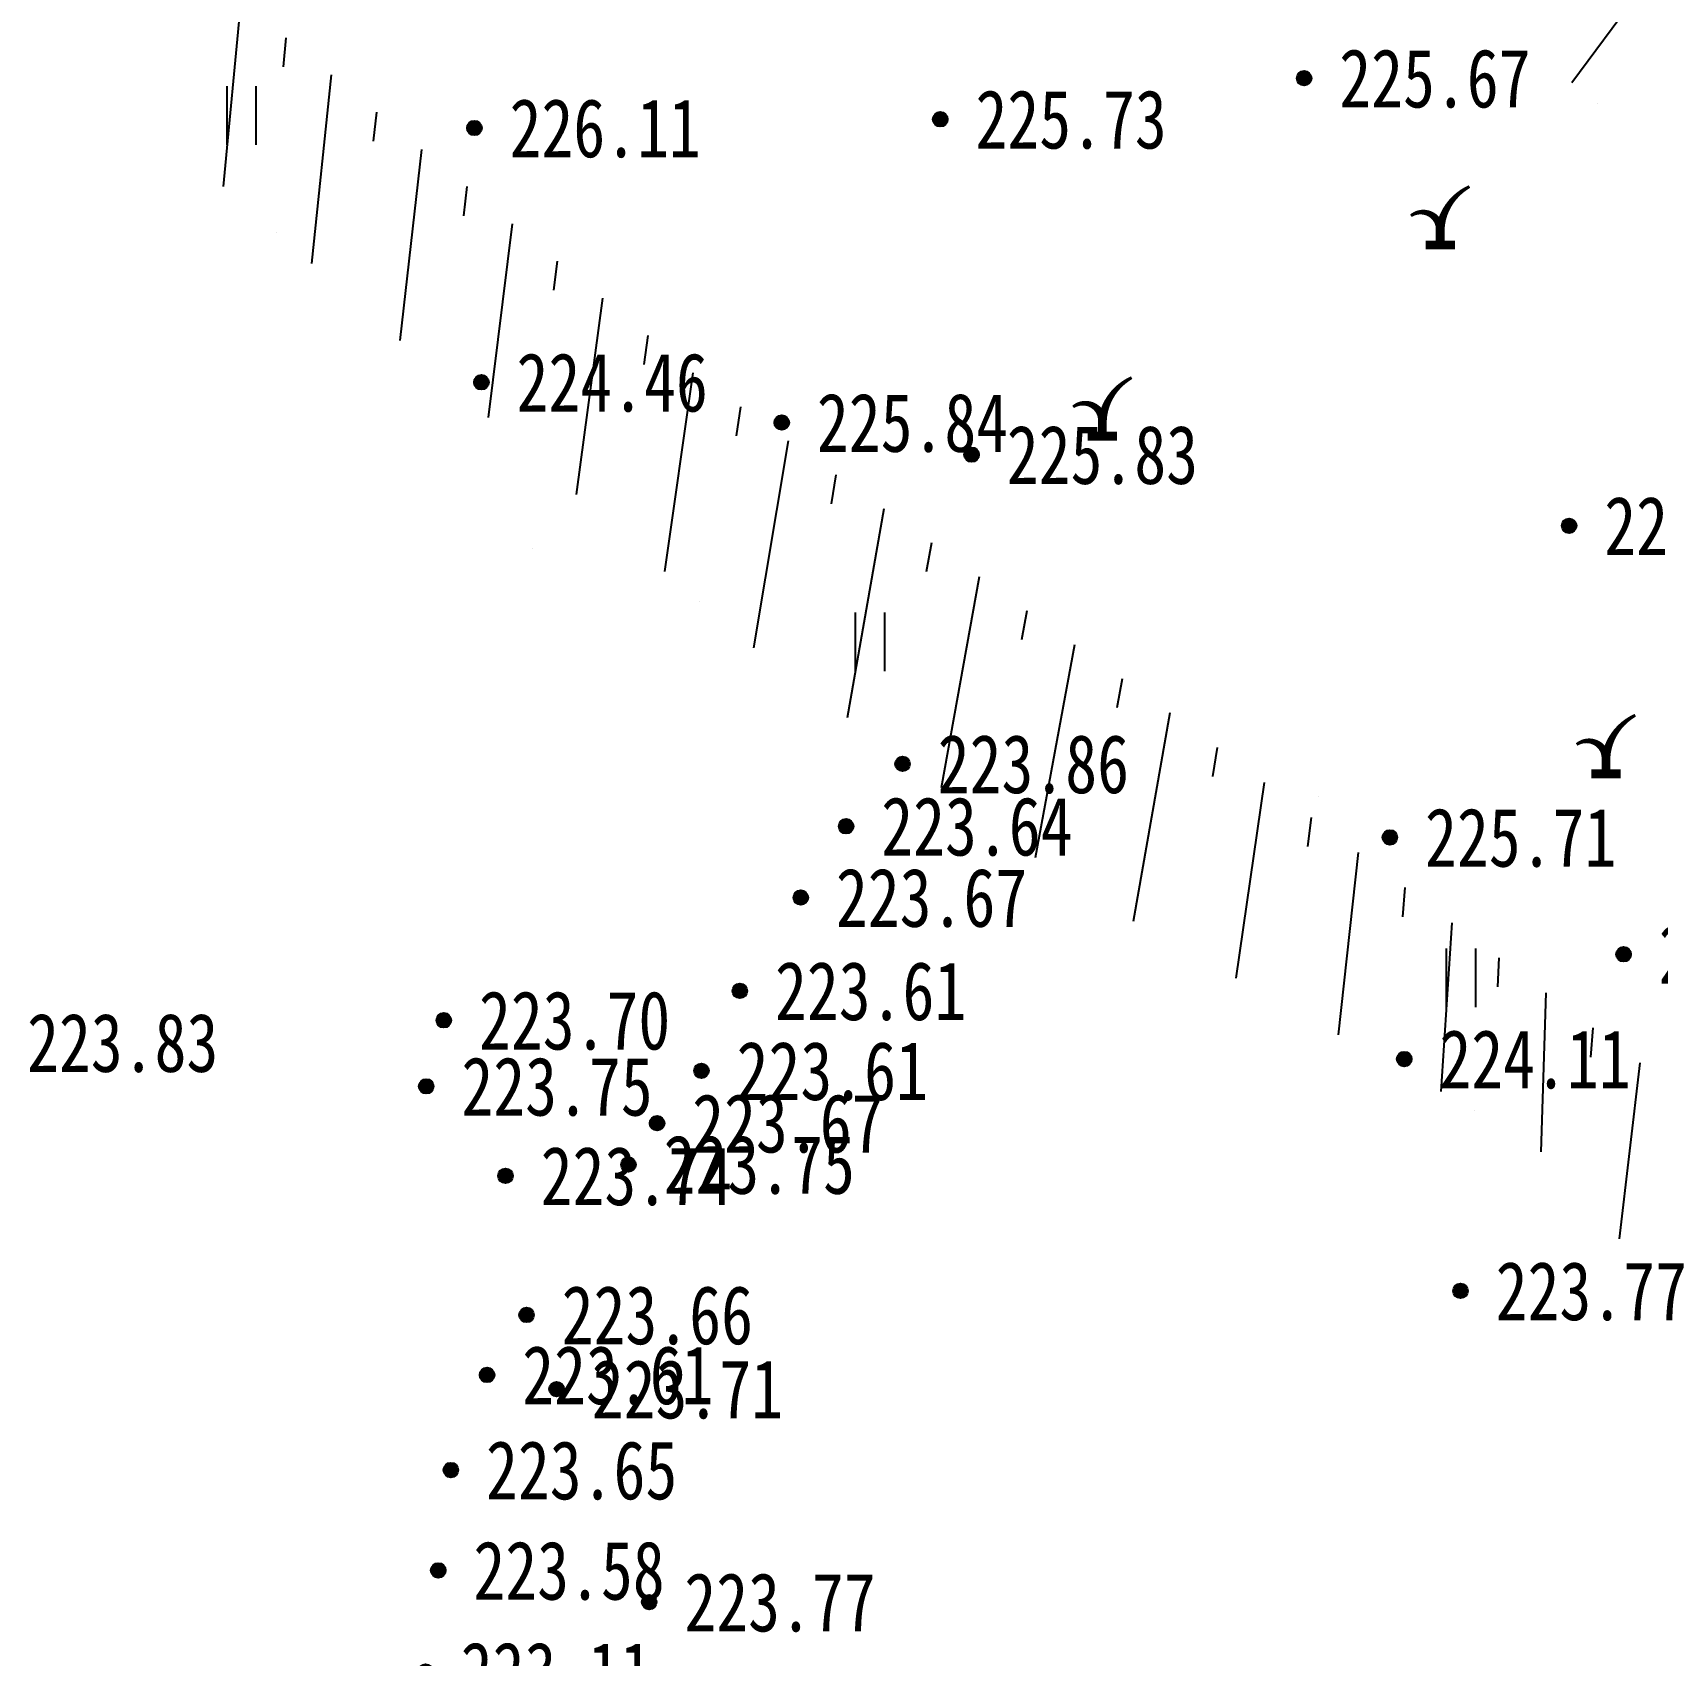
# Model space of a CAD drawing. Header units: millimetres. Extents: x -725 to 2274960, y -506 to 2980382.
# Drawn here: x 560500.73 to 560528.47, y 2885505.5 to 2885533.21 of the extents above; entities that cross this region are included whole.
import ezdxf
from ezdxf.enums import TextEntityAlignment as Align

# ---------------------------------------------------------------- set-up
doc = ezdxf.new("R2010")
doc.units = ezdxf.units.MM
doc.header["$LTSCALE"] = 1000
doc.linetypes.add('X4', pattern=[1.6, 0, -1.6])
for name, color, linetype in [('assist', 8, 'Continuous'), ('DMTZ', 8, 'Continuous'), ('GCD', 8, 'Continuous'), ('SXSS', 5, 'Continuous'), ('YHJ_剖面_梁板', 4, 'Continuous'), ('ZBTZ', 8, 'Continuous')]:
    doc.layers.add(name, color=color, linetype=linetype)
doc.styles.add('等线体', font='simhei.ttf')
doc.linetypes.add('1161', pattern='A,0,[149,AAA.SHX,S=0.15,R=0,X=0,Y=0],-1.6', length=1.6)

# ---------------------------------------------------------------- blocks, each defined once
blk = doc.blocks.new('gc123')
at = {"flags": 128}
for points in [[(1, 2, 0.1, 0.3, 0.253002), (0, 0.555, 0.15, 0.15, 0)], [(0, 0.555, 0.3, 0.1, 0.588194), (-1, 1, 0.05, 0.1, 0)]]:
    blk.add_lwpolyline(points, format="xyseb", dxfattribs=at)
at = {"linetype": 'Continuous', "const_width": 0.3, "flags": 128}
blk.add_lwpolyline([(0, 0.555), (0, 0)], dxfattribs=at)
at = {"linetype": 'Continuous', "const_width": 0.3}
blk.add_lwpolyline([(-0.5, 0), (0.5, 0)], dxfattribs=at)
blk = doc.blocks.new('gc121')
for p, q in [((-0.5, 0), (-0.5, 2)), ((0.5, 0), (0.5, 2))]:
    blk.add_line(p, q)
blk = doc.blocks.new('gc200')
h = blk.add_hatch(color=256)
edge = h.paths.add_edge_path()
edge.add_arc((0, 0), 0.25, 0, 360)
blk.add_circle((0, 0), 0.25)

msp = doc.modelspace()

# ---------------------------------------------------------------- linework, layer by layer
at = {"layer": 'assist', "linetype": 'Continuous', "const_width": 0.00000222, "flags": 128}
for points in [[(560512.7141, 2885549.993), (560534.0751, 2885533.181), (560553.0125, 2885519.2965), (560560.5104, 2885514.4734), (560554.7196, 2885509.0282), (560546.7458, 2885516.4004), (560540.3948, 2885521.9596), (560533.5799, 2885527.0446), (560524.8251, 2885534.1076), (560516.5108, 2885540.654), (560510.8433, 2885546.1469)], [(560512.7141, 2885549.993), (560534.0751, 2885533.181), (560553.0125, 2885519.2965), (560560.5104, 2885514.4734), (560554.7196, 2885509.0282), (560546.7458, 2885516.4004), (560540.3948, 2885521.9596), (560533.5799, 2885527.0446), (560524.8251, 2885534.1076), (560516.5108, 2885540.654), (560510.8433, 2885546.1469)], [(560502.7426, 2885535.0227), (560512.0301, 2885527.3766), (560520.5584, 2885521.2957), (560535.5478, 2885510.1043), (560547.484, 2885499.0762), (560557.0316, 2885491.223), (560555.0604, 2885488.0627), (560553.4079, 2885488.6674), (560548.2545, 2885491.2344), (560545.1701, 2885494.1056), (560541.4736, 2885498.9782), (560539.4783, 2885501.6866), (560534.38, 2885505.8691), (560529.8916, 2885510.3129), (560526.325, 2885514.2672), (560518.6959, 2885518.4828), (560512.9185, 2885522.7889), (560502.4777, 2885531.8897)], [(560502.7426, 2885535.0227), (560512.0301, 2885527.3766), (560520.5584, 2885521.2957), (560535.5478, 2885510.1043), (560547.484, 2885499.0762), (560557.0316, 2885491.223), (560555.0604, 2885488.0627), (560553.4079, 2885488.6674), (560548.2545, 2885491.2344), (560545.1701, 2885494.1056), (560541.4736, 2885498.9782), (560539.4783, 2885501.6866), (560534.38, 2885505.8691), (560529.8916, 2885510.3129), (560526.325, 2885514.2672), (560518.6959, 2885518.4828), (560512.9185, 2885522.7889), (560502.4777, 2885531.8897)]]:
    msp.add_lwpolyline(points, close=True, dxfattribs=at)
at = {"layer": 'DMTZ', "linetype": 'Continuous'}
for p, q in [((560530.0019, 2885536.3867, 222.2684), (560527.0074, 2885532.347, 222.2684)), ((560530.0019, 2885536.3867, 222.2684), (560527.0074, 2885532.347, 222.2684)), ((560504.2866, 2885533.7515, 218.7951), (560503.9853, 2885530.5755, 218.7951)), ((560504.2866, 2885533.7515, 218.7951), (560503.9853, 2885530.5755, 218.7951)), ((560505.0587, 2885533.1159, 218.7951), (560505.0089, 2885532.6184, 218.7951)), ((560505.0587, 2885533.1159, 218.7951), (560505.0089, 2885532.6184, 218.7951)), ((560505.8307, 2885532.4804, 218.7951), (560505.493, 2885529.2614, 218.7951)), ((560505.8307, 2885532.4804, 218.7951), (560505.493, 2885529.2614, 218.7951)), ((560506.6027, 2885531.8448, 218.7951), (560506.5481, 2885531.3478, 218.7951)), ((560506.6027, 2885531.8448, 218.7951), (560506.5481, 2885531.3478, 218.7951)), ((560507.3748, 2885531.2092, 218.7951), (560507.0006, 2885527.9472, 218.7951)), ((560507.3748, 2885531.2092, 218.7951), (560507.0006, 2885527.9472, 218.7951)), ((560508.1468, 2885530.5736, 218.7951), (560508.0875, 2885530.0771, 218.7951)), ((560508.1468, 2885530.5736, 218.7951), (560508.0875, 2885530.0771, 218.7951)), ((560508.9188, 2885529.938, 218.7951), (560508.5083, 2885526.6331, 218.7951)), ((560508.9188, 2885529.938, 218.7951), (560508.5083, 2885526.6331, 218.7951)), ((560509.6909, 2885529.3025, 218.7951), (560509.6269, 2885528.8066, 218.7951)), ((560509.6909, 2885529.3025, 218.7951), (560509.6269, 2885528.8066, 218.7951)), ((560510.4629, 2885528.6669, 218.7951), (560510.0159, 2885525.3189, 218.7951)), ((560510.4629, 2885528.6669, 218.7951), (560510.0159, 2885525.3189, 218.7951)), ((560511.2349, 2885528.0313, 218.7951), (560511.1665, 2885527.536, 218.7951)), ((560511.2349, 2885528.0313, 218.7951), (560511.1665, 2885527.536, 218.7951)), ((560512.007, 2885527.3957, 218.7951), (560511.5236, 2885524.0048, 218.7951)), ((560512.007, 2885527.3957, 218.7951), (560511.5236, 2885524.0048, 218.7951)), ((560512.8199, 2885526.8135, 218.7951), (560512.7426, 2885526.3195, 218.7951)), ((560512.8199, 2885526.8135, 218.7951), (560512.7426, 2885526.3195, 218.7951)), ((560513.6341, 2885526.2329, 218.7951), (560513.0384, 2885522.6995, 218.7951)), ((560513.6341, 2885526.2329, 218.7951), (560513.0384, 2885522.6995, 218.7951)), ((560514.4483, 2885525.6524, 218.7951), (560514.3639, 2885525.1595, 218.7951)), ((560514.4483, 2885525.6524, 218.7951), (560514.3639, 2885525.1595, 218.7951)), ((560515.2626, 2885525.0718, 218.7951), (560514.642, 2885521.5043, 218.7951)), ((560515.2626, 2885525.0718, 218.7951), (560514.642, 2885521.5043, 218.7951)), ((560516.0768, 2885524.4912, 218.7951), (560515.9898, 2885523.9989, 218.7951)), ((560516.0768, 2885524.4912, 218.7951), (560515.9898, 2885523.9989, 218.7951)), ((560516.891, 2885523.9107, 218.7951), (560516.2455, 2885520.3091, 218.7951)), ((560516.891, 2885523.9107, 218.7951), (560516.2455, 2885520.3091, 218.7951)), ((560517.7052, 2885523.3301, 218.7951), (560517.6158, 2885522.8382, 218.7951)), ((560517.7052, 2885523.3301, 218.7951), (560517.6158, 2885522.8382, 218.7951)), ((560518.5194, 2885522.7496, 218.7951), (560517.8491, 2885519.1139, 218.7951)), ((560518.5194, 2885522.7496, 218.7951), (560517.8491, 2885519.1139, 218.7951)), ((560519.3336, 2885522.169, 218.7951), (560519.2418, 2885521.6775, 218.7951)), ((560519.3336, 2885522.169, 218.7951), (560519.2418, 2885521.6775, 218.7951)), ((560520.1479, 2885521.5884, 218.7951), (560519.5221, 2885518.0263, 218.7951)), ((560520.1479, 2885521.5884, 218.7951), (560519.5221, 2885518.0263, 218.7951)), ((560520.9557, 2885520.9991, 218.7951), (560520.8759, 2885520.5055, 218.7951)), ((560520.9557, 2885520.9991, 218.7951), (560520.8759, 2885520.5055, 218.7951)), ((560521.757, 2885520.4008, 218.7951), (560521.2726, 2885517.059, 218.7951)), ((560521.757, 2885520.4008, 218.7951), (560521.2726, 2885517.059, 218.7951)), ((560522.5583, 2885519.8026, 218.7951), (560522.4952, 2885519.3066, 218.7951)), ((560522.5583, 2885519.8026, 218.7951), (560522.4952, 2885519.3066, 218.7951)), ((560523.3596, 2885519.2043, 218.7951), (560523.0231, 2885516.0917, 218.7951)), ((560523.3596, 2885519.2043, 218.7951), (560523.0231, 2885516.0917, 218.7951)), ((560524.1609, 2885518.606, 218.7951), (560524.1173, 2885518.108, 218.7951)), ((560524.1609, 2885518.606, 218.7951), (560524.1173, 2885518.108, 218.7951)), ((560524.9622, 2885518.0078, 218.7951), (560524.7737, 2885515.1244, 218.7951)), ((560524.9622, 2885518.0078, 218.7951), (560524.7737, 2885515.1244, 218.7951)), ((560525.7635, 2885517.4095, 218.7951), (560525.7428, 2885516.9099, 218.7951)), ((560525.7635, 2885517.4095, 218.7951), (560525.7428, 2885516.9099, 218.7951)), ((560526.5648, 2885516.8113, 218.7951), (560526.4774, 2885514.0982, 218.7951)), ((560526.5648, 2885516.8113, 218.7951), (560526.4774, 2885514.0982, 218.7951)), ((560527.3661, 2885516.213, 218.7951), (560527.3279, 2885515.7144, 218.7951)), ((560527.3661, 2885516.213, 218.7951), (560527.3279, 2885515.7144, 218.7951)), ((560528.1674, 2885515.6147, 218.7951), (560527.817, 2885512.6131, 218.7951)), ((560528.1674, 2885515.6147, 218.7951), (560527.817, 2885512.6131, 218.7951))]:
    msp.add_line(p, q, dxfattribs=at)
at = {"layer": 'DMTZ', "linetype": 'X4', "const_width": 0.00000222}
for points, elevation in [([(560510.8433, 2885546.1469), (560516.5108, 2885540.654), (560524.8251, 2885534.1076), (560533.5799, 2885527.0446), (560540.3948, 2885521.9596), (560546.7458, 2885516.4004), (560554.7196, 2885509.0282)], 222.2684), ([(560510.8433, 2885546.1469), (560516.5108, 2885540.654), (560524.8251, 2885534.1076), (560533.5799, 2885527.0446), (560540.3948, 2885521.9596), (560546.7458, 2885516.4004), (560554.7196, 2885509.0282)], 222.2684), ([(560502.4777, 2885531.8897), (560512.9185, 2885522.7889), (560518.6959, 2885518.4828), (560526.325, 2885514.2672), (560529.8916, 2885510.3129), (560534.38, 2885505.8691), (560539.4783, 2885501.6866), (560541.4736, 2885498.9782), (560545.1701, 2885494.1056), (560548.2545, 2885491.2344), (560553.4079, 2885488.6674), (560555.0604, 2885488.0627)], 218.7951), ([(560502.4777, 2885531.8897), (560512.9185, 2885522.7889), (560518.6959, 2885518.4828), (560526.325, 2885514.2672), (560529.8916, 2885510.3129), (560534.38, 2885505.8691), (560539.4783, 2885501.6866), (560541.4736, 2885498.9782), (560545.1701, 2885494.1056), (560548.2545, 2885491.2344), (560553.4079, 2885488.6674), (560555.0604, 2885488.0627)], 218.7951)]:
    msp.add_lwpolyline(points, dxfattribs=dict(at, elevation=elevation))
at = {"layer": 'DMTZ', "linetype": 'Continuous', "const_width": 0.00000222, "elevation": 218.7951}
msp.add_lwpolyline([(560502.7426, 2885535.0227), (560512.0301, 2885527.3766), (560520.5584, 2885521.2957), (560535.5478, 2885510.1043), (560547.484, 2885499.0762), (560557.0316, 2885491.223)], dxfattribs=at)
msp.add_lwpolyline([(560502.7426, 2885535.0227), (560512.0301, 2885527.3766), (560520.5584, 2885521.2957), (560535.5478, 2885510.1043), (560547.484, 2885499.0762), (560557.0316, 2885491.223)], dxfattribs=at)
at = {"layer": 'SXSS', "linetype": 'Continuous', "elevation": 217.1504, "flags": 128}
msp.add_lwpolyline([(560537.0767, 2885503.2669, 0.00000222, 0.00000222, 0), (560533.2022, 2885506.595, 0.00000222, 0.00000222, 0), (560531.0504, 2885509.1007, 0.00000222, 0.00000222, 0), (560528.4552, 2885511.9849, 0.00000222, 0.00000222, 0), (560525.7053, 2885514.0616, 0.00000222, 0.00000222, 0), (560521.0386, 2885516.71, 0.00000222, 0.00000222, 0), (560515.8106, 2885520.3594, 0.00000222, 0.00000222, 0), (560512.416, 2885522.4403, 0.00000222, 0.00000222, 0), (560507.9142, 2885525.2501, 0.00000222, 0.00000222, 0), (560503.9827, 2885528.6497, 0.00000222, 0.00000222, 0), (560497.7395, 2885532.5145, 0.00000222, 0.00000222, 0)], format="xyseb", dxfattribs=at)
msp.add_lwpolyline([(560537.0767, 2885503.2669, 0.00000222, 0.00000222, 0), (560533.2022, 2885506.595, 0.00000222, 0.00000222, 0), (560531.0504, 2885509.1007, 0.00000222, 0.00000222, 0), (560528.4552, 2885511.9849, 0.00000222, 0.00000222, 0), (560525.7053, 2885514.0616, 0.00000222, 0.00000222, 0), (560521.0386, 2885516.71, 0.00000222, 0.00000222, 0), (560515.8106, 2885520.3594, 0.00000222, 0.00000222, 0), (560512.416, 2885522.4403, 0.00000222, 0.00000222, 0), (560507.9142, 2885525.2501, 0.00000222, 0.00000222, 0), (560503.9827, 2885528.6497, 0.00000222, 0.00000222, 0), (560497.7395, 2885532.5145, 0.00000222, 0.00000222, 0)], format="xyseb", dxfattribs=at)
at = {"layer": 'YHJ_剖面_梁板'}
msp.add_circle((589254.9496, 2837256.879), 143124.932, dxfattribs=at)
at = {"layer": 'ZBTZ', "linetype": '1161', "elevation": 218.9526, "flags": 128}
msp.add_lwpolyline([(560560.2482, 2885499.7286, 0.00000222, 0.00000222, 0), (560554.9687, 2885507.8718, 0.00000222, 0.00000222, 0), (560547.7407, 2885514.3577, 0.00000222, 0.00000222, 0), (560537.815, 2885521.9035, 0.00000222, 0.00000222, 0), (560531.6754, 2885527.3923, 0.00000222, 0.00000222, 0), (560521.2324, 2885537.1209, 0.00000222, 0.00000222, 0), (560511.8734, 2885544.656, 0.00000222, 0.00000222, 0), (560510.7734, 2885544.9977, 0.00000222, 0.00000222, 0), (560503.0251, 2885535.0616, 0.00000222, 0.00000222, 0), (560508.9044, 2885529.9365, 0.00000222, 0.00000222, 0), (560514.0288, 2885525.2662, 0.00000222, 0.00000222, 0), (560526.7722, 2885517.7387, 0.00000222, 0.00000222, 0), (560531.0481, 2885514.2918, 0.00000222, 0.00000222, 0), (560538.1285, 2885508.0672, 0.00000222, 0.00000222, 0), (560546.7151, 2885500.6776, 0.00000222, 0.00000222, 0), (560556.3313, 2885493.3076, 0.00000222, 0.00000222, 0), (560558.0464, 2885495.1294, 0.00000222, 0.00000222, 0), (560560.2482, 2885499.7286, 0.00000222, 0.00000222, 0)], format="xyseb", dxfattribs=at)
msp.add_lwpolyline([(560560.2482, 2885499.7286, 0.00000222, 0.00000222, 0), (560554.9687, 2885507.8718, 0.00000222, 0.00000222, 0), (560547.7407, 2885514.3577, 0.00000222, 0.00000222, 0), (560537.815, 2885521.9035, 0.00000222, 0.00000222, 0), (560531.6754, 2885527.3923, 0.00000222, 0.00000222, 0), (560521.2324, 2885537.1209, 0.00000222, 0.00000222, 0), (560511.8734, 2885544.656, 0.00000222, 0.00000222, 0), (560510.7734, 2885544.9977, 0.00000222, 0.00000222, 0), (560503.0251, 2885535.0616, 0.00000222, 0.00000222, 0), (560508.9044, 2885529.9365, 0.00000222, 0.00000222, 0), (560514.0288, 2885525.2662, 0.00000222, 0.00000222, 0), (560526.7722, 2885517.7387, 0.00000222, 0.00000222, 0), (560531.0481, 2885514.2918, 0.00000222, 0.00000222, 0), (560538.1285, 2885508.0672, 0.00000222, 0.00000222, 0), (560546.7151, 2885500.6776, 0.00000222, 0.00000222, 0), (560556.3313, 2885493.3076, 0.00000222, 0.00000222, 0), (560558.0464, 2885495.1294, 0.00000222, 0.00000222, 0), (560560.2482, 2885499.7286, 0.00000222, 0.00000222, 0)], format="xyseb", dxfattribs=at)

# ---------------------------------------------------------------- block references
at = {"layer": 'GCD', "linetype": 'Continuous'}
ref = msp.add_blockref('gc200', (560522.439, 2885532.425, 225.666), dxfattribs=dict(at, xscale=0.5, yscale=0.5, zscale=0.5))
ref.add_attrib('height', '225.67', dxfattribs={"linetype": 'Continuous', "height": 1, "style": '等线体', "width": 0.8}).set_placement((560523.039, 2885532.425, 225.666), align=Align.MIDDLE_LEFT)
ref = msp.add_blockref('gc200', (560522.439, 2885532.425, 225.666), dxfattribs=dict(at, xscale=0.5, yscale=0.5, zscale=0.5))
ref.add_attrib('height', '225.67', dxfattribs={"linetype": 'Continuous', "height": 1, "style": '等线体', "width": 0.8}).set_placement((560523.039, 2885532.425, 225.666), align=Align.MIDDLE_LEFT)
ref = msp.add_blockref('gc200', (560508.276, 2885531.575, 226.11), dxfattribs=dict(at, xscale=0.5, yscale=0.5, zscale=0.5))
ref.add_attrib('height', '226.11', dxfattribs={"linetype": 'Continuous', "height": 1, "style": '等线体', "width": 0.8}).set_placement((560508.876, 2885531.575, 226.11), align=Align.MIDDLE_LEFT)
ref = msp.add_blockref('gc200', (560508.276, 2885531.575, 226.11), dxfattribs=dict(at, xscale=0.5, yscale=0.5, zscale=0.5))
ref.add_attrib('height', '226.11', dxfattribs={"linetype": 'Continuous', "height": 1, "style": '等线体', "width": 0.8}).set_placement((560508.876, 2885531.575, 226.11), align=Align.MIDDLE_LEFT)
ref = msp.add_blockref('gc200', (560516.229, 2885531.724, 225.725), dxfattribs=dict(at, xscale=0.5, yscale=0.5, zscale=0.5))
ref.add_attrib('height', '225.73', dxfattribs={"linetype": 'Continuous', "height": 1, "style": '等线体', "width": 0.8}).set_placement((560516.829, 2885531.724, 225.725), align=Align.MIDDLE_LEFT)
ref = msp.add_blockref('gc200', (560516.229, 2885531.724, 225.725), dxfattribs=dict(at, xscale=0.5, yscale=0.5, zscale=0.5))
ref.add_attrib('height', '225.73', dxfattribs={"linetype": 'Continuous', "height": 1, "style": '等线体', "width": 0.8}).set_placement((560516.829, 2885531.724, 225.725), align=Align.MIDDLE_LEFT)
ref = msp.add_blockref('gc200', (560508.395, 2885527.234, 224.463), dxfattribs=dict(at, xscale=0.5, yscale=0.5, zscale=0.5))
ref.add_attrib('height', '224.46', dxfattribs={"linetype": 'Continuous', "height": 1, "style": '等线体', "width": 0.8}).set_placement((560508.995, 2885527.234, 224.463), align=Align.MIDDLE_LEFT)
ref = msp.add_blockref('gc200', (560508.395, 2885527.234, 224.463), dxfattribs=dict(at, xscale=0.5, yscale=0.5, zscale=0.5))
ref.add_attrib('height', '224.46', dxfattribs={"linetype": 'Continuous', "height": 1, "style": '等线体', "width": 0.8}).set_placement((560508.995, 2885527.234, 224.463), align=Align.MIDDLE_LEFT)
ref = msp.add_blockref('gc200', (560513.522, 2885526.546, 225.839), dxfattribs=dict(at, xscale=0.5, yscale=0.5, zscale=0.5))
ref.add_attrib('height', '225.84', dxfattribs={"linetype": 'Continuous', "height": 1, "style": '等线体', "width": 0.8}).set_placement((560514.122, 2885526.546, 225.839), align=Align.MIDDLE_LEFT)
ref = msp.add_blockref('gc200', (560513.522, 2885526.546, 225.839), dxfattribs=dict(at, xscale=0.5, yscale=0.5, zscale=0.5))
ref.add_attrib('height', '225.84', dxfattribs={"linetype": 'Continuous', "height": 1, "style": '等线体', "width": 0.8}).set_placement((560514.122, 2885526.546, 225.839), align=Align.MIDDLE_LEFT)
ref = msp.add_blockref('gc200', (560516.764, 2885525.998, 225.831), dxfattribs=dict(at, xscale=0.5, yscale=0.5, zscale=0.5))
ref.add_attrib('height', '225.83', dxfattribs={"linetype": 'Continuous', "height": 1, "style": '等线体', "width": 0.8}).set_placement((560517.364, 2885525.998, 225.831), align=Align.MIDDLE_LEFT)
ref = msp.add_blockref('gc200', (560516.764, 2885525.998, 225.831), dxfattribs=dict(at, xscale=0.5, yscale=0.5, zscale=0.5))
ref.add_attrib('height', '225.83', dxfattribs={"linetype": 'Continuous', "height": 1, "style": '等线体', "width": 0.8}).set_placement((560517.364, 2885525.998, 225.831), align=Align.MIDDLE_LEFT)
ref = msp.add_blockref('gc200', (560526.963, 2885524.784, 225.563), dxfattribs=dict(at, xscale=0.5, yscale=0.5, zscale=0.5))
ref.add_attrib('height', '225.56', dxfattribs={"linetype": 'Continuous', "height": 1, "style": '等线体', "width": 0.8}).set_placement((560527.563, 2885524.784, 225.563), align=Align.MIDDLE_LEFT)
ref = msp.add_blockref('gc200', (560526.963, 2885524.784, 225.563), dxfattribs=dict(at, xscale=0.5, yscale=0.5, zscale=0.5))
ref.add_attrib('height', '225.56', dxfattribs={"linetype": 'Continuous', "height": 1, "style": '等线体', "width": 0.8}).set_placement((560527.563, 2885524.784, 225.563), align=Align.MIDDLE_LEFT)
ref = msp.add_blockref('gc200', (560515.585, 2885520.719, 223.861), dxfattribs=dict(at, xscale=0.5, yscale=0.5, zscale=0.5))
ref.add_attrib('height', '223.86', dxfattribs={"linetype": 'Continuous', "height": 1, "style": '等线体', "width": 0.8}).set_placement((560516.185, 2885520.719, 223.861), align=Align.MIDDLE_LEFT)
ref = msp.add_blockref('gc200', (560515.585, 2885520.719, 223.861), dxfattribs=dict(at, xscale=0.5, yscale=0.5, zscale=0.5))
ref.add_attrib('height', '223.86', dxfattribs={"linetype": 'Continuous', "height": 1, "style": '等线体', "width": 0.8}).set_placement((560516.185, 2885520.719, 223.861), align=Align.MIDDLE_LEFT)
ref = msp.add_blockref('gc200', (560514.621, 2885519.654, 223.64), dxfattribs=dict(at, xscale=0.5, yscale=0.5, zscale=0.5))
ref.add_attrib('height', '223.64', dxfattribs={"linetype": 'Continuous', "height": 1, "style": '等线体', "width": 0.8}).set_placement((560515.221, 2885519.654, 223.64), align=Align.MIDDLE_LEFT)
ref = msp.add_blockref('gc200', (560514.621, 2885519.654, 223.64), dxfattribs=dict(at, xscale=0.5, yscale=0.5, zscale=0.5))
ref.add_attrib('height', '223.64', dxfattribs={"linetype": 'Continuous', "height": 1, "style": '等线体', "width": 0.8}).set_placement((560515.221, 2885519.654, 223.64), align=Align.MIDDLE_LEFT)
ref = msp.add_blockref('gc200', (560523.903, 2885519.464, 225.707), dxfattribs=dict(at, xscale=0.5, yscale=0.5, zscale=0.5))
ref.add_attrib('height', '225.71', dxfattribs={"linetype": 'Continuous', "height": 1, "style": '等线体', "width": 0.8}).set_placement((560524.503, 2885519.464, 225.707), align=Align.MIDDLE_LEFT)
ref = msp.add_blockref('gc200', (560523.903, 2885519.464, 225.707), dxfattribs=dict(at, xscale=0.5, yscale=0.5, zscale=0.5))
ref.add_attrib('height', '225.71', dxfattribs={"linetype": 'Continuous', "height": 1, "style": '等线体', "width": 0.8}).set_placement((560524.503, 2885519.464, 225.707), align=Align.MIDDLE_LEFT)
ref = msp.add_blockref('gc200', (560513.847, 2885518.437, 223.672), dxfattribs=dict(at, xscale=0.5, yscale=0.5, zscale=0.5))
ref.add_attrib('height', '223.67', dxfattribs={"linetype": 'Continuous', "height": 1, "style": '等线体', "width": 0.8}).set_placement((560514.447, 2885518.437, 223.672), align=Align.MIDDLE_LEFT)
ref = msp.add_blockref('gc200', (560513.847, 2885518.437, 223.672), dxfattribs=dict(at, xscale=0.5, yscale=0.5, zscale=0.5))
ref.add_attrib('height', '223.67', dxfattribs={"linetype": 'Continuous', "height": 1, "style": '等线体', "width": 0.8}).set_placement((560514.447, 2885518.437, 223.672), align=Align.MIDDLE_LEFT)
ref = msp.add_blockref('gc200', (560527.893, 2885517.468, 225.563), dxfattribs=dict(at, xscale=0.5, yscale=0.5, zscale=0.5))
ref.add_attrib('height', '225.56', dxfattribs={"linetype": 'Continuous', "height": 1, "style": '等线体', "width": 0.8}).set_placement((560528.493, 2885517.468, 225.563), align=Align.MIDDLE_LEFT)
ref = msp.add_blockref('gc200', (560527.893, 2885517.468, 225.563), dxfattribs=dict(at, xscale=0.5, yscale=0.5, zscale=0.5))
ref.add_attrib('height', '225.56', dxfattribs={"linetype": 'Continuous', "height": 1, "style": '等线体', "width": 0.8}).set_placement((560528.493, 2885517.468, 225.563), align=Align.MIDDLE_LEFT)
ref = msp.add_blockref('gc200', (560512.807, 2885516.844, 223.607), dxfattribs=dict(at, xscale=0.5, yscale=0.5, zscale=0.5))
ref.add_attrib('height', '223.61', dxfattribs={"linetype": 'Continuous', "height": 1, "style": '等线体', "width": 0.8}).set_placement((560513.407, 2885516.844, 223.607), align=Align.MIDDLE_LEFT)
ref = msp.add_blockref('gc200', (560512.807, 2885516.844, 223.607), dxfattribs=dict(at, xscale=0.5, yscale=0.5, zscale=0.5))
ref.add_attrib('height', '223.61', dxfattribs={"linetype": 'Continuous', "height": 1, "style": '等线体', "width": 0.8}).set_placement((560513.407, 2885516.844, 223.607), align=Align.MIDDLE_LEFT)
ref = msp.add_blockref('gc200', (560507.754, 2885516.342, 223.695), dxfattribs=dict(at, xscale=0.5, yscale=0.5, zscale=0.5))
ref.add_attrib('height', '223.70', dxfattribs={"linetype": 'Continuous', "height": 1, "style": '等线体', "width": 0.8}).set_placement((560508.354, 2885516.342, 223.695), align=Align.MIDDLE_LEFT)
ref = msp.add_blockref('gc200', (560507.754, 2885516.342, 223.695), dxfattribs=dict(at, xscale=0.5, yscale=0.5, zscale=0.5))
ref.add_attrib('height', '223.70', dxfattribs={"linetype": 'Continuous', "height": 1, "style": '等线体', "width": 0.8}).set_placement((560508.354, 2885516.342, 223.695), align=Align.MIDDLE_LEFT)
ref = msp.add_blockref('gc200', (560500.04, 2885515.96, 223.83), dxfattribs=dict(at, xscale=0.5, yscale=0.5, zscale=0.5))
ref.add_attrib('height', '223.83', dxfattribs={"linetype": 'Continuous', "height": 1, "style": '等线体', "width": 0.8}).set_placement((560500.64, 2885515.96, 223.83), align=Align.MIDDLE_LEFT)
ref = msp.add_blockref('gc200', (560500.04, 2885515.96, 223.83), dxfattribs=dict(at, xscale=0.5, yscale=0.5, zscale=0.5))
ref.add_attrib('height', '223.83', dxfattribs={"linetype": 'Continuous', "height": 1, "style": '等线体', "width": 0.8}).set_placement((560500.64, 2885515.96, 223.83), align=Align.MIDDLE_LEFT)
ref = msp.add_blockref('gc200', (560524.149, 2885515.68, 224.112), dxfattribs=dict(at, xscale=0.5, yscale=0.5, zscale=0.5))
ref.add_attrib('height', '224.11', dxfattribs={"linetype": 'Continuous', "height": 1, "style": '等线体', "width": 0.8}).set_placement((560524.749, 2885515.68, 224.112), align=Align.MIDDLE_LEFT)
ref = msp.add_blockref('gc200', (560524.149, 2885515.68, 224.112), dxfattribs=dict(at, xscale=0.5, yscale=0.5, zscale=0.5))
ref.add_attrib('height', '224.11', dxfattribs={"linetype": 'Continuous', "height": 1, "style": '等线体', "width": 0.8}).set_placement((560524.749, 2885515.68, 224.112), align=Align.MIDDLE_LEFT)
ref = msp.add_blockref('gc200', (560512.152, 2885515.48, 223.609), dxfattribs=dict(at, xscale=0.5, yscale=0.5, zscale=0.5))
ref.add_attrib('height', '223.61', dxfattribs={"linetype": 'Continuous', "height": 1, "style": '等线体', "width": 0.8}).set_placement((560512.752, 2885515.48, 223.609), align=Align.MIDDLE_LEFT)
ref = msp.add_blockref('gc200', (560512.152, 2885515.48, 223.609), dxfattribs=dict(at, xscale=0.5, yscale=0.5, zscale=0.5))
ref.add_attrib('height', '223.61', dxfattribs={"linetype": 'Continuous', "height": 1, "style": '等线体', "width": 0.8}).set_placement((560512.752, 2885515.48, 223.609), align=Align.MIDDLE_LEFT)
ref = msp.add_blockref('gc200', (560507.454, 2885515.214, 223.753), dxfattribs=dict(at, xscale=0.5, yscale=0.5, zscale=0.5))
ref.add_attrib('height', '223.75', dxfattribs={"linetype": 'Continuous', "height": 1, "style": '等线体', "width": 0.8}).set_placement((560508.054, 2885515.214, 223.753), align=Align.MIDDLE_LEFT)
ref = msp.add_blockref('gc200', (560507.454, 2885515.214, 223.753), dxfattribs=dict(at, xscale=0.5, yscale=0.5, zscale=0.5))
ref.add_attrib('height', '223.75', dxfattribs={"linetype": 'Continuous', "height": 1, "style": '等线体', "width": 0.8}).set_placement((560508.054, 2885515.214, 223.753), align=Align.MIDDLE_LEFT)
ref = msp.add_blockref('gc200', (560511.394, 2885514.584, 223.673), dxfattribs=dict(at, xscale=0.5, yscale=0.5, zscale=0.5))
ref.add_attrib('height', '223.67', dxfattribs={"linetype": 'Continuous', "height": 1, "style": '等线体', "width": 0.8}).set_placement((560511.994, 2885514.584, 223.673), align=Align.MIDDLE_LEFT)
ref = msp.add_blockref('gc200', (560511.394, 2885514.584, 223.673), dxfattribs=dict(at, xscale=0.5, yscale=0.5, zscale=0.5))
ref.add_attrib('height', '223.67', dxfattribs={"linetype": 'Continuous', "height": 1, "style": '等线体', "width": 0.8}).set_placement((560511.994, 2885514.584, 223.673), align=Align.MIDDLE_LEFT)
ref = msp.add_blockref('gc200', (560510.906, 2885513.879, 223.747), dxfattribs=dict(at, xscale=0.5, yscale=0.5, zscale=0.5))
ref.add_attrib('height', '223.75', dxfattribs={"linetype": 'Continuous', "height": 1, "style": '等线体', "width": 0.8}).set_placement((560511.506, 2885513.879, 223.747), align=Align.MIDDLE_LEFT)
ref = msp.add_blockref('gc200', (560510.906, 2885513.879, 223.747), dxfattribs=dict(at, xscale=0.5, yscale=0.5, zscale=0.5))
ref.add_attrib('height', '223.75', dxfattribs={"linetype": 'Continuous', "height": 1, "style": '等线体', "width": 0.8}).set_placement((560511.506, 2885513.879, 223.747), align=Align.MIDDLE_LEFT)
ref = msp.add_blockref('gc200', (560508.807, 2885513.686, 223.735), dxfattribs=dict(at, xscale=0.5, yscale=0.5, zscale=0.5))
ref.add_attrib('height', '223.74', dxfattribs={"linetype": 'Continuous', "height": 1, "style": '等线体', "width": 0.8}).set_placement((560509.407, 2885513.686, 223.735), align=Align.MIDDLE_LEFT)
ref = msp.add_blockref('gc200', (560508.807, 2885513.686, 223.735), dxfattribs=dict(at, xscale=0.5, yscale=0.5, zscale=0.5))
ref.add_attrib('height', '223.74', dxfattribs={"linetype": 'Continuous', "height": 1, "style": '等线体', "width": 0.8}).set_placement((560509.407, 2885513.686, 223.735), align=Align.MIDDLE_LEFT)
ref = msp.add_blockref('gc200', (560525.109, 2885511.722, 223.77), dxfattribs=dict(at, xscale=0.5, yscale=0.5, zscale=0.5))
ref.add_attrib('height', '223.77', dxfattribs={"linetype": 'Continuous', "height": 1, "style": '等线体', "width": 0.8}).set_placement((560525.709, 2885511.722, 223.77), align=Align.MIDDLE_LEFT)
ref = msp.add_blockref('gc200', (560525.109, 2885511.722, 223.77), dxfattribs=dict(at, xscale=0.5, yscale=0.5, zscale=0.5))
ref.add_attrib('height', '223.77', dxfattribs={"linetype": 'Continuous', "height": 1, "style": '等线体', "width": 0.8}).set_placement((560525.709, 2885511.722, 223.77), align=Align.MIDDLE_LEFT)
ref = msp.add_blockref('gc200', (560509.166, 2885511.311, 223.66), dxfattribs=dict(at, xscale=0.5, yscale=0.5, zscale=0.5))
ref.add_attrib('height', '223.66', dxfattribs={"linetype": 'Continuous', "height": 1, "style": '等线体', "width": 0.8}).set_placement((560509.766, 2885511.311, 223.66), align=Align.MIDDLE_LEFT)
ref = msp.add_blockref('gc200', (560509.166, 2885511.311, 223.66), dxfattribs=dict(at, xscale=0.5, yscale=0.5, zscale=0.5))
ref.add_attrib('height', '223.66', dxfattribs={"linetype": 'Continuous', "height": 1, "style": '等线体', "width": 0.8}).set_placement((560509.766, 2885511.311, 223.66), align=Align.MIDDLE_LEFT)
ref = msp.add_blockref('gc200', (560508.492, 2885510.287, 223.608), dxfattribs=dict(at, xscale=0.5, yscale=0.5, zscale=0.5))
ref.add_attrib('height', '223.61', dxfattribs={"linetype": 'Continuous', "height": 1, "style": '等线体', "width": 0.8}).set_placement((560509.092, 2885510.287, 223.608), align=Align.MIDDLE_LEFT)
ref = msp.add_blockref('gc200', (560508.492, 2885510.287, 223.608), dxfattribs=dict(at, xscale=0.5, yscale=0.5, zscale=0.5))
ref.add_attrib('height', '223.61', dxfattribs={"linetype": 'Continuous', "height": 1, "style": '等线体', "width": 0.8}).set_placement((560509.092, 2885510.287, 223.608), align=Align.MIDDLE_LEFT)
ref = msp.add_blockref('gc200', (560509.68, 2885510.045, 223.709), dxfattribs=dict(at, xscale=0.5, yscale=0.5, zscale=0.5))
ref.add_attrib('height', '223.71', dxfattribs={"linetype": 'Continuous', "height": 1, "style": '等线体', "width": 0.8}).set_placement((560510.28, 2885510.045, 223.709), align=Align.MIDDLE_LEFT)
ref = msp.add_blockref('gc200', (560509.68, 2885510.045, 223.709), dxfattribs=dict(at, xscale=0.5, yscale=0.5, zscale=0.5))
ref.add_attrib('height', '223.71', dxfattribs={"linetype": 'Continuous', "height": 1, "style": '等线体', "width": 0.8}).set_placement((560510.28, 2885510.045, 223.709), align=Align.MIDDLE_LEFT)
ref = msp.add_blockref('gc200', (560507.874, 2885508.663, 223.651), dxfattribs=dict(at, xscale=0.5, yscale=0.5, zscale=0.5))
ref.add_attrib('height', '223.65', dxfattribs={"linetype": 'Continuous', "height": 1, "style": '等线体', "width": 0.8}).set_placement((560508.474, 2885508.663, 223.651), align=Align.MIDDLE_LEFT)
ref = msp.add_blockref('gc200', (560507.874, 2885508.663, 223.651), dxfattribs=dict(at, xscale=0.5, yscale=0.5, zscale=0.5))
ref.add_attrib('height', '223.65', dxfattribs={"linetype": 'Continuous', "height": 1, "style": '等线体', "width": 0.8}).set_placement((560508.474, 2885508.663, 223.651), align=Align.MIDDLE_LEFT)
ref = msp.add_blockref('gc200', (560507.659, 2885506.95, 223.584), dxfattribs=dict(at, xscale=0.5, yscale=0.5, zscale=0.5))
ref.add_attrib('height', '223.58', dxfattribs={"linetype": 'Continuous', "height": 1, "style": '等线体', "width": 0.8}).set_placement((560508.259, 2885506.95, 223.584), align=Align.MIDDLE_LEFT)
ref = msp.add_blockref('gc200', (560507.659, 2885506.95, 223.584), dxfattribs=dict(at, xscale=0.5, yscale=0.5, zscale=0.5))
ref.add_attrib('height', '223.58', dxfattribs={"linetype": 'Continuous', "height": 1, "style": '等线体', "width": 0.8}).set_placement((560508.259, 2885506.95, 223.584), align=Align.MIDDLE_LEFT)
ref = msp.add_blockref('gc200', (560511.26, 2885506.408, 223.765), dxfattribs=dict(at, xscale=0.5, yscale=0.5, zscale=0.5))
ref.add_attrib('height', '223.77', dxfattribs={"linetype": 'Continuous', "height": 1, "style": '等线体', "width": 0.8}).set_placement((560511.86, 2885506.408, 223.765), align=Align.MIDDLE_LEFT)
ref = msp.add_blockref('gc200', (560511.26, 2885506.408, 223.765), dxfattribs=dict(at, xscale=0.5, yscale=0.5, zscale=0.5))
ref.add_attrib('height', '223.77', dxfattribs={"linetype": 'Continuous', "height": 1, "style": '等线体', "width": 0.8}).set_placement((560511.86, 2885506.408, 223.765), align=Align.MIDDLE_LEFT)
ref = msp.add_blockref('gc200', (560507.443, 2885505.224, 223.111), dxfattribs=dict(at, xscale=0.5, yscale=0.5, zscale=0.5))
ref.add_attrib('height', '223.11', dxfattribs={"linetype": 'Continuous', "height": 1, "style": '等线体', "width": 0.8}).set_placement((560508.043, 2885505.224, 223.111), align=Align.MIDDLE_LEFT)
ref = msp.add_blockref('gc200', (560507.443, 2885505.224, 223.111), dxfattribs=dict(at, xscale=0.5, yscale=0.5, zscale=0.5))
ref.add_attrib('height', '223.11', dxfattribs={"linetype": 'Continuous', "height": 1, "style": '等线体', "width": 0.8}).set_placement((560508.043, 2885505.224, 223.111), align=Align.MIDDLE_LEFT)
at = {"layer": 'ZBTZ', "linetype": 'Continuous', "xscale": 0.5, "yscale": 0.5}
for name, p in [('gc121', (560504.303, 2885531.2891, 218.7951)), ('gc121', (560504.303, 2885531.2891, 218.7951)), ('gc123', (560524.7626, 2885529.5758, 221.3415)), ('gc123', (560524.7626, 2885529.5758, 221.3415)), ('gc123', (560518.9962, 2885526.3132, 221.3415)), ('gc123', (560518.9962, 2885526.3132, 221.3415)), ('gc121', (560515.031, 2885522.3039, 218.7951)), ('gc121', (560515.031, 2885522.3039, 218.7951)), ('gc123', (560527.5915, 2885520.5492, 221.3415)), ('gc123', (560527.5915, 2885520.5492, 221.3415)), ('gc121', (560525.1179, 2885516.5661, 218.7951)), ('gc121', (560525.1179, 2885516.5661, 218.7951))]:
    msp.add_blockref(name, p, dxfattribs=at)

doc.saveas('drawing.dxf')
